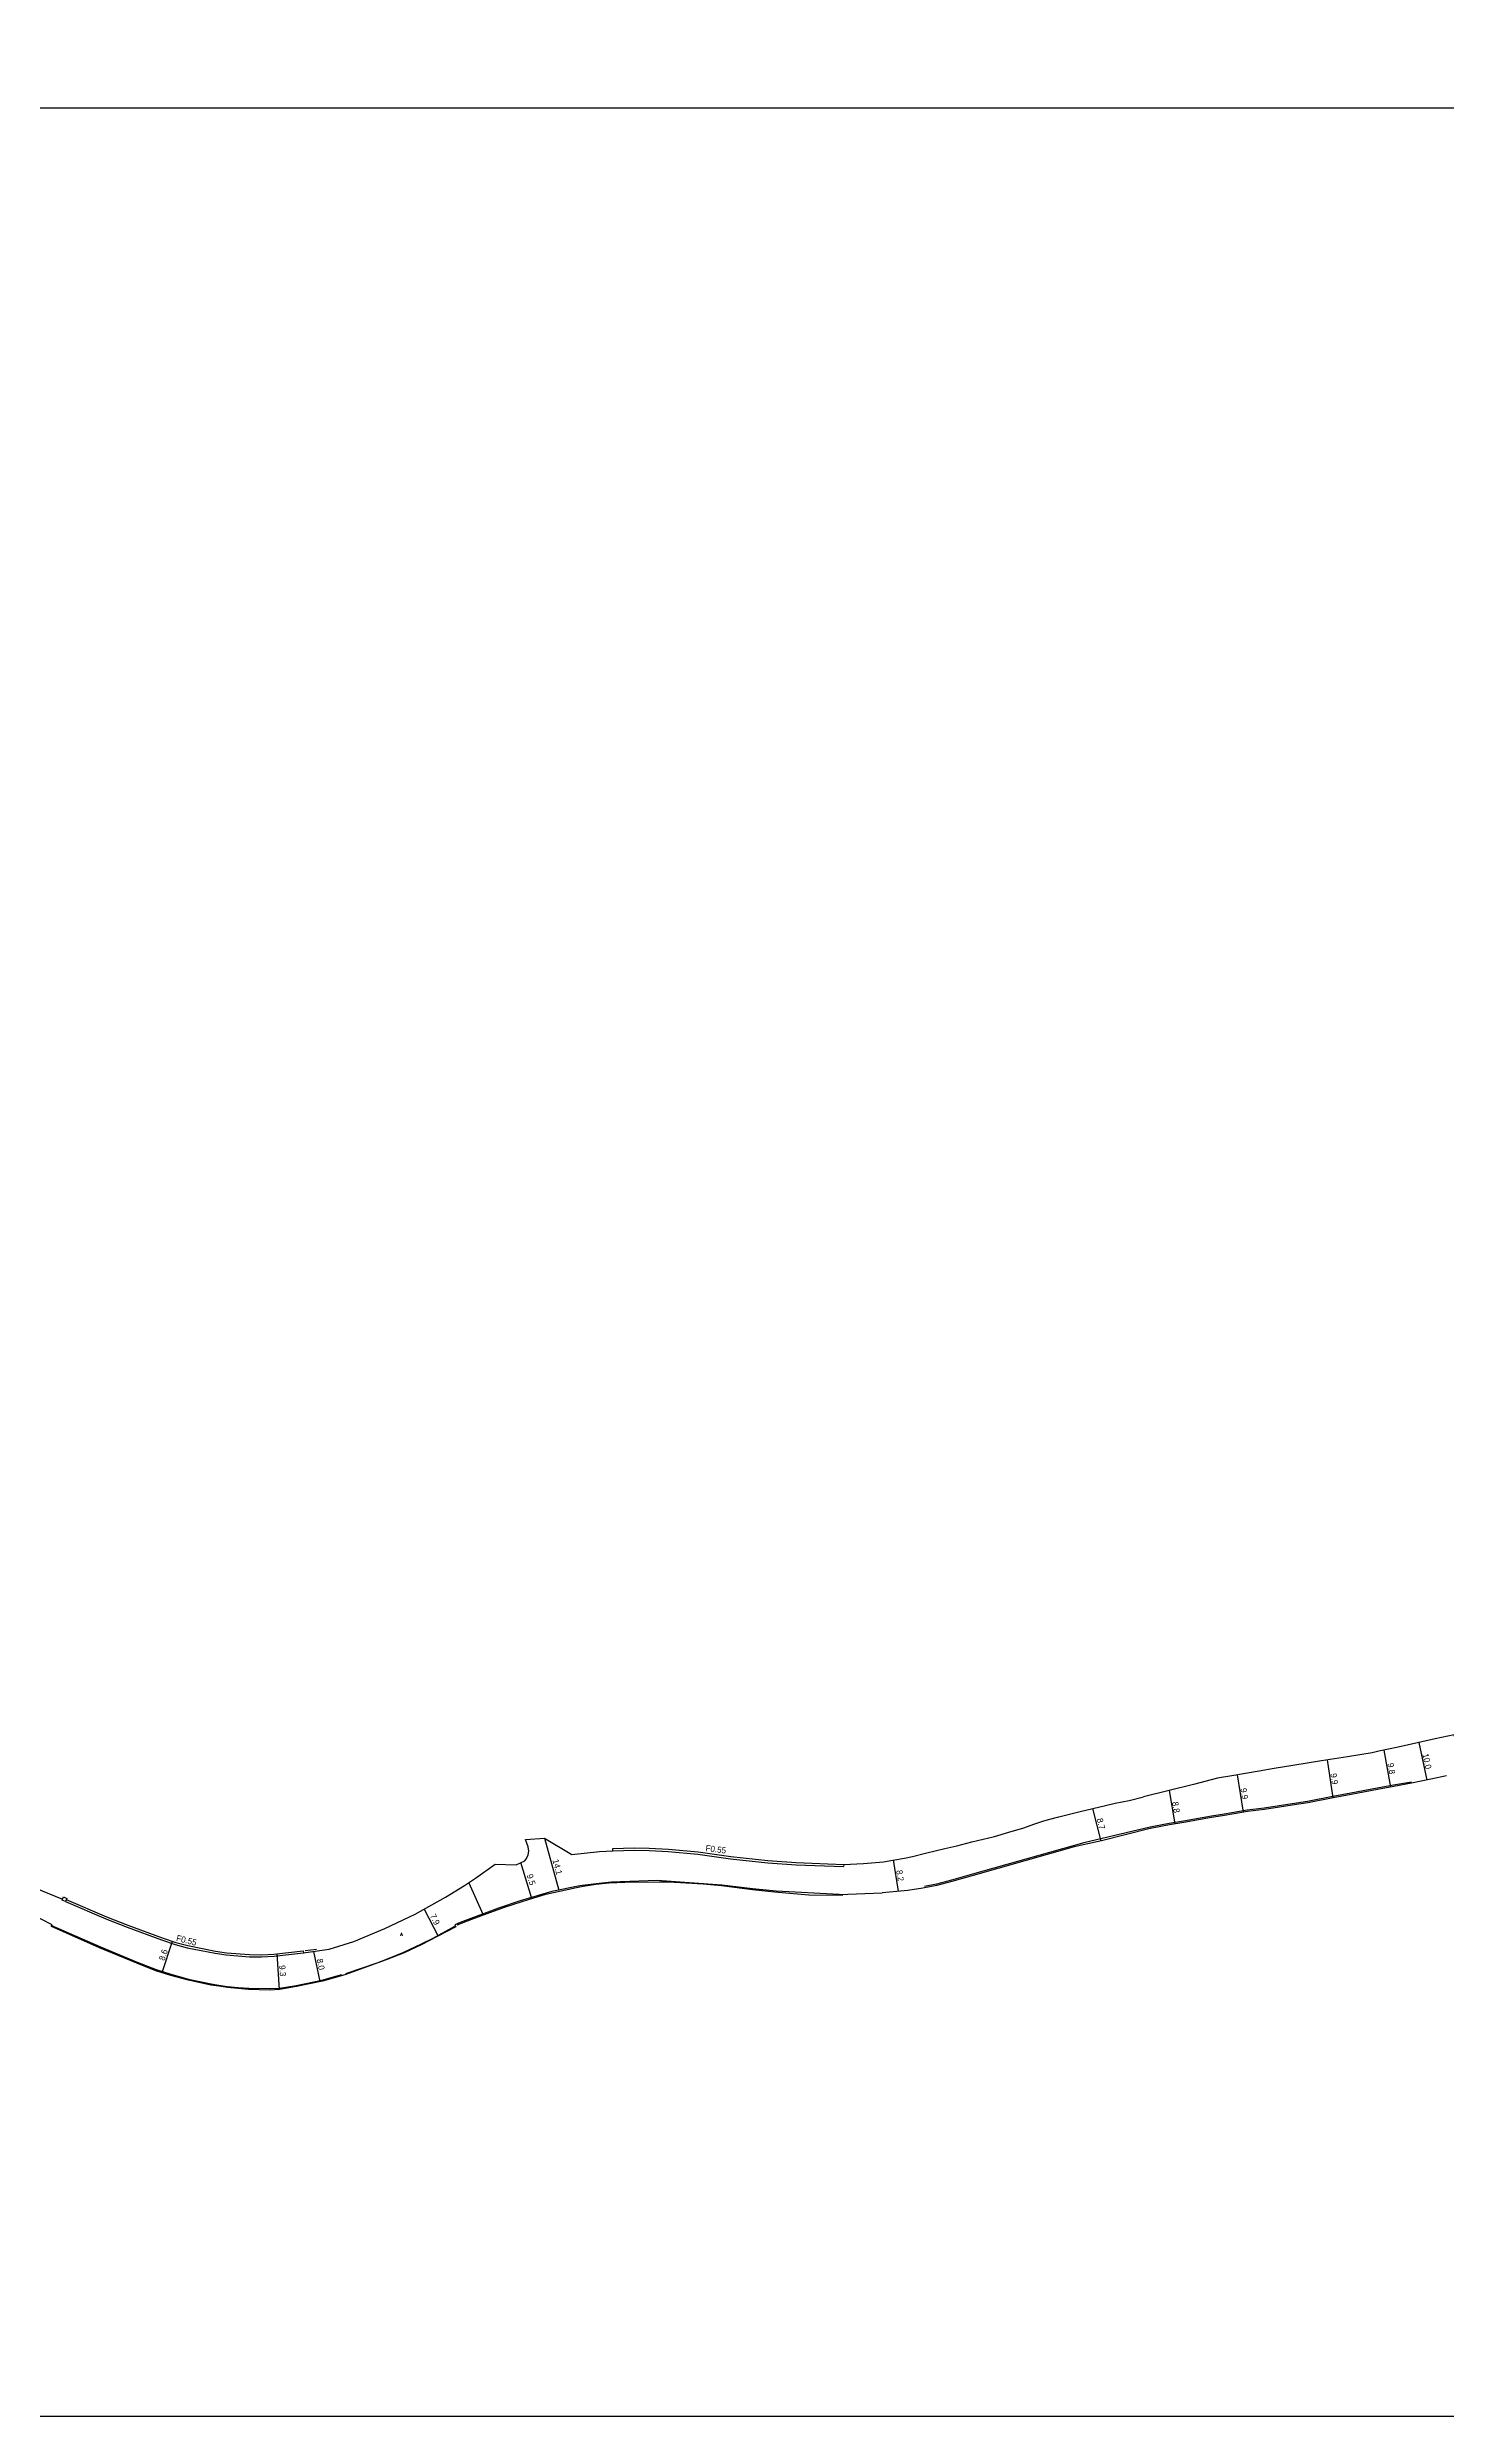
# Model space of a CAD drawing. Header units: metres. Extents: x -4000 to -800, y -99000 to -96000.
# Drawn here: x -2778 to -2414, y -99000 to -98384 of the extents above; entities that cross this region are included whole.
import ezdxf

# ---------------------------------------------------------------- set-up
doc = ezdxf.new("R2010")
doc.units = ezdxf.units.M
doc.header["$LTSCALE"] = 2.5
for name, color, linetype in [('側溝・桝', 7, 'Continuous'), ('図郭', 7, 'Continuous'), ('幅員', 7, 'Continuous'), ('歩道・分離帯・安全施設', 7, 'Continuous'), ('舗装', 7, 'Continuous'), ('道路', 7, 'Continuous')]:
    doc.layers.add(name, color=color, linetype=linetype)
doc.styles.get("Standard").update_dxf_attribs({"font": ''})
doc.styles.add('YOKO_DECO', font='txt.shx', dxfattribs={"bigfont": 'extfont.shx'})
doc.styles.get('Standard').set_extended_font_data('@MS PGothic')

msp = doc.modelspace()

# ---------------------------------------------------------------- linework, layer by layer
at = {"layer": '側溝・桝'}
for points in [[(-2630.8, -98852.95), (-2625.24, -98852.79), (-2621.36, -98852.84), (-2616.39, -98853.14), (-2608.66, -98853.83), (-2600.24, -98855), (-2590.54, -98856.04), (-2583.15, -98856.58), (-2570.87, -98857.05)], [(-2570.78, -98856.48), (-2570.87, -98857.05)], [(-2772.96, -98866.12), (-2762.49, -98870.62), (-2756.92, -98872.82), (-2748, -98876.11), (-2744.47, -98877.28), (-2741.31, -98878.13), (-2734.07, -98879.57), (-2731.17, -98879.97), (-2725.19, -98880.47), (-2722, -98880.51), (-2718.77, -98880.34), (-2711.14, -98879.48)]]:
    msp.add_lwpolyline(points, dxfattribs=at)
msp.add_lwpolyline([(-2772.96, -98866.13), (-2773.78, -98865.78), (-2773.43, -98864.96), (-2772.61, -98865.31)], close=True, dxfattribs=at)
at = {"layer": '図郭'}
for points in [[(-3200, -98400), (-2400, -98400), (-2400, -97800), (-3200, -97800)], [(-3200, -98400), (-2400, -98400), (-2400, -99000), (-3200, -99000)]]:
    msp.add_lwpolyline(points, close=True, dxfattribs=at)
at = {"layer": '幅員', "flags": 128}
for points in [[(-2443.72, -98839.16), (-2445.19, -98829.33)], [(-2430.49, -98826.81), (-2428.75, -98836.41)], [(-2421.43, -98824.82), (-2419.34, -98834.56)], [(-2468.58, -98833.22), (-2467.05, -98842.95)], [(-2486.32, -98837.3), (-2484.82, -98845.98)], [(-2556.55, -98863.46), (-2557.91, -98855.33)]]:
    msp.add_lwpolyline(points, dxfattribs=at)
at = {"layer": '幅員'}
for points in [[(-2506.19, -98841.97), (-2504.04, -98850.42)], [(-2648.52, -98849.63), (-2644.84, -98863.21)], [(-2651.89, -98865.12), (-2654.65, -98856.03)], [(-2668.19, -98861.28), (-2664.58, -98869.43)], [(-2679.81, -98868.1), (-2676.18, -98875.1)], [(-2747.87, -98884.61), (-2745.19, -98876.46)], [(-2717.35, -98888.97), (-2717.97, -98879.7)], [(-2708.49, -98879.1), (-2706.87, -98886.94)]]:
    msp.add_lwpolyline(points, dxfattribs=at)
at = {"layer": '歩道・分離帯・安全施設'}
for points in [[(-2423.38, -98835.08), (-2427.98, -98835.92), (-2432.26, -98836.7), (-2439.07, -98837.96), (-2443.78, -98838.82), (-2450.34, -98840.11), (-2454.34, -98840.77), (-2457.69, -98841.27), (-2461.59, -98841.85), (-2466, -98842.43), (-2469.49, -98842.98), (-2472.49, -98843.49), (-2475.32, -98843.95), (-2482.57, -98845.24), (-2486.29, -98845.88), (-2490.74, -98846.7)], [(-2490.74, -98846.7), (-2491.21, -98846.81), (-2508.45, -98850.87), (-2537.32, -98859.04), (-2542.83, -98860.62), (-2546.73, -98861.66), (-2549.83, -98862.25)], [(-2671.2, -98872.22), (-2667.38, -98870.73), (-2663.4, -98869.21), (-2658.92, -98867.58), (-2652.43, -98865.52), (-2648.17, -98864.22), (-2640.22, -98862.5), (-2638.45, -98862.16), (-2635.2, -98861.66), (-2631.85, -98861.32), (-2627.63, -98861.1), (-2618.75, -98860.99), (-2616.87, -98861.02), (-2614.73, -98861.13), (-2611.73, -98861.27), (-2607.35, -98861.58), (-2602.57, -98861.96), (-2594.53, -98862.99), (-2588.82, -98863.59), (-2579.84, -98864.41), (-2571.07, -98864.46)], [(-2776.77, -98872.3), (-2763.84, -98877.89), (-2754.29, -98881.89), (-2749.35, -98883.78), (-2745.54, -98885.02), (-2740.97, -98886.3), (-2735.13, -98887.53), (-2733.13, -98887.88), (-2730.86, -98888.19), (-2728.12, -98888.47), (-2725.31, -98888.63), (-2719.6, -98888.78), (-2717.35, -98888.63), (-2713.03, -98887.96), (-2706.35, -98886.56), (-2701.19, -98885.12)], [(-2707.77, -98878.61), (-2710.7, -98878.92)], [(-2700.11, -98884.83), (-2692.02, -98882.07), (-2689.29, -98881.03), (-2685.1, -98879.32), (-2680.47, -98877.11), (-2677.41, -98875.62), (-2671.85, -98872.58)]]:
    msp.add_lwpolyline(points, dxfattribs=at)
at = {"layer": '道路'}
for points in [[(-2409.85, -98822.63), (-2412.18, -98823.21), (-2412.27, -98822.86), (-2417.23, -98823.86), (-2426.78, -98826.03), (-2431.84, -98827.09), (-2433.56, -98827.49), (-2439.93, -98828.54), (-2446.74, -98829.56), (-2454.12, -98830.82), (-2458.99, -98831.57), (-2462.94, -98832.3), (-2469.96, -98833.44), (-2473.72, -98834.12), (-2480, -98835.75), (-2486.32, -98837.3), (-2492.98, -98838.95)], [(-2414.22, -98833.45), (-2418.28, -98834.33), (-2423.31, -98835.42), (-2427.92, -98836.26), (-2432.2, -98837.04), (-2439.01, -98838.3), (-2443.72, -98839.16), (-2450.28, -98840.45), (-2454.29, -98841.11), (-2457.63, -98841.61), (-2461.55, -98842.19), (-2465.95, -98842.78), (-2469.43, -98843.33), (-2472.43, -98843.84), (-2475.27, -98844.29), (-2482.51, -98845.58), (-2486.23, -98846.23), (-2490.67, -98847.05)], [(-2570.78, -98856.48), (-2565.63, -98856.25), (-2560.5, -98855.79), (-2558.07, -98855.36), (-2555.03, -98854.85), (-2552.97, -98854.46), (-2549.53, -98853.6), (-2546.73, -98852.87), (-2544.51, -98852.37), (-2541.46, -98851.63), (-2537.57, -98850.63), (-2534.59, -98849.92), (-2531.65, -98849.28), (-2527.93, -98848.08), (-2523.99, -98846.96), (-2521.4, -98846.05), (-2518.85, -98845.16), (-2517.25, -98844.73), (-2514.94, -98844.12), (-2512.18, -98843.42), (-2509.42, -98842.74), (-2506.09, -98841.94), (-2502.85, -98841.14), (-2500.31, -98840.6), (-2496.7, -98839.87)], [(-2496.7, -98839.87), (-2492.98, -98838.95)], [(-2491.2, -98847.16), (-2503.85, -98850.38), (-2510.96, -98851.94)], [(-2490.67, -98847.05), (-2491.13, -98847.15), (-2491.2, -98847.16)], [(-2782.38, -98861.97), (-2773.69, -98865.56), (-2773.43, -98864.96), (-2772.61, -98865.31), (-2772.74, -98865.62), (-2762.28, -98870.11), (-2756.72, -98872.31), (-2747.82, -98875.6), (-2744.31, -98876.75), (-2741.18, -98877.6), (-2733.98, -98879.03), (-2731.11, -98879.43), (-2725.16, -98879.93), (-2722.01, -98879.97), (-2718.81, -98879.8), (-2711.2, -98878.93), (-2711.14, -98879.48), (-2704.42, -98878.52), (-2698.01, -98876.5), (-2690.03, -98873.18), (-2682.1, -98869.38), (-2674.21, -98864.98), (-2669.29, -98861.95), (-2666.48, -98860.11), (-2661.33, -98856.47), (-2655.88, -98856.62), (-2653.64, -98855.55), (-2653.18, -98854.96), (-2652.73, -98854), (-2652.58, -98853.04), (-2652.74, -98851.89), (-2653.5, -98849.99)], [(-2653.5, -98849.99), (-2648.52, -98849.63)], [(-2648.52, -98849.63), (-2641.39, -98853.9), (-2634.2, -98853.15), (-2630.8, -98852.95), (-2630.82, -98852.37), (-2625.25, -98852.21), (-2621.34, -98852.26), (-2616.34, -98852.57), (-2608.6, -98853.25), (-2600.17, -98854.42), (-2590.49, -98855.46), (-2583.12, -98856), (-2570.78, -98856.48)], [(-2510.96, -98851.94), (-2537.22, -98859.37), (-2542.74, -98860.96), (-2546.66, -98862), (-2550.28, -98862.69), (-2554.16, -98863.24), (-2560.83, -98863.85)], [(-2776.6, -98872.63), (-2776.41, -98872.23), (-2784.81, -98867.9), (-2786.04, -98867.37), (-2787.2, -98866.95), (-2789.5, -98866.32), (-2789.76, -98867.07), (-2790.61, -98866.77), (-2790.54, -98866.56), (-2794.38, -98865.51), (-2798.37, -98864.74), (-2800.28, -98864.59), (-2804.27, -98864.72), (-2810.37, -98865.47), (-2821.49, -98867.24), (-2828.99, -98868.59), (-2846.57, -98871.96), (-2849.79, -98872.65), (-2851.83, -98873.19), (-2857.79, -98875.04), (-2864.53, -98877.4), (-2868.75, -98879.01), (-2870.54, -98879.82), (-2889.67, -98889.49)], [(-2572, -98864.33), (-2588.33, -98863.47), (-2594.5, -98862.84), (-2602.44, -98861.87), (-2619.24, -98860.66), (-2631.1, -98861.1), (-2635.13, -98861.51), (-2639.31, -98862.08), (-2646.6, -98863.57), (-2654.87, -98866), (-2660.48, -98867.9), (-2670.46, -98871.61), (-2671.83, -98872.22), (-2671.58, -98872.69), (-2676.38, -98875.2), (-2680.38, -98877.28), (-2685.02, -98879.49), (-2689.62, -98881.31), (-2700.42, -98885.15), (-2706.22, -98886.81), (-2712.96, -98888.21), (-2717.35, -98888.97), (-2719.87, -98889.15), (-2725.39, -98888.97), (-2728.17, -98888.78), (-2730.88, -98888.49), (-2733.15, -98888.17), (-2735.2, -98887.87), (-2740.97, -98886.6), (-2745.57, -98885.34), (-2749.46, -98884.11), (-2754.43, -98882.18), (-2764.12, -98878.16), (-2776.6, -98872.63)], [(-2572, -98864.33), (-2560.83, -98863.85)]]:
    msp.add_lwpolyline(points, dxfattribs=at)

# ---------------------------------------------------------------- texts
at = {"layer": '側溝・桝'}
for rotation, p in [(352.6523, (-2606.78, -98853.02)), (346.04428, (-2744.3, -98876.35))]:
    msp.add_text('F0.55', height=1.6, rotation=rotation, dxfattribs=at).set_placement(p)
at = {"layer": '幅員'}
for s, rotation, p in [('10.0', 282.13931, (-2420.52, -98827.86)), ('9.9', 278.49977, (-2444.39, -98832.95)), ('9.8', 280.299, (-2429.6, -98830.3)), ('8.8', 279.81375, (-2485.54, -98840.33)), ('9.9', 278.94989, (-2467.77, -98836.79)), ('8.7', 284, (-2505.13, -98844.71)), ('9.5', 287, (-2653.17, -98859.29)), ('14.1', 285, (-2646.46, -98855.39)), ('8.2', 279.503, (-2557.19, -98858.09)), ('7.9', 297, (-2678.35, -98869.84)), ('8.6', 72, (-2747.24, -98881.64)), ('9.3', 274, (-2717.44, -98882.73)), ('8.0', 282, (-2707.74, -98881.2))]:
    msp.add_text(s, height=1.6, rotation=rotation, dxfattribs=at).set_placement(p)
at = {"layer": '舗装', "style": 'YOKO_DECO'}
msp.add_text('A', height=0.75, dxfattribs=at).set_placement((-2685.95, -98875.06, 99.3))

doc.saveas('drawing.dxf')
